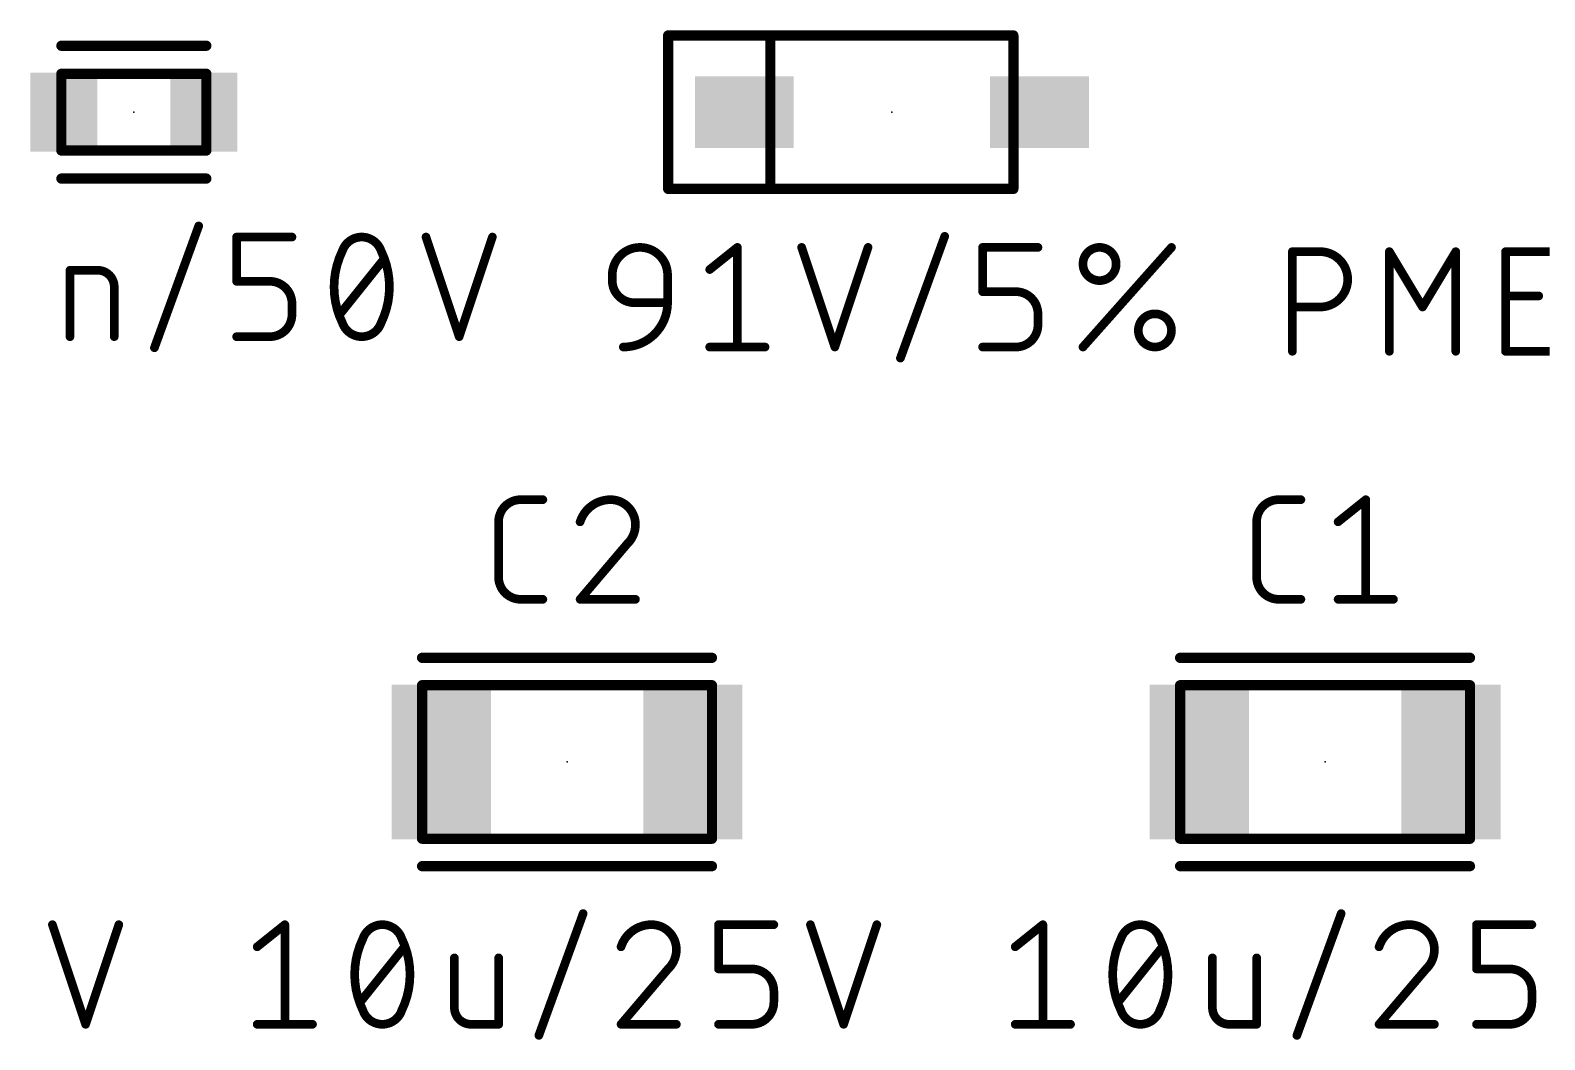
# Model space of a CAD drawing. Extents: x -104 to 160, y 0 to 118.
# Drawn here: x -62.17 to -44.41, y 91.99 to 103.83 of the extents above; entities that cross this region are included whole.
import ezdxf

# ---------------------------------------------------------------- set-up
doc = ezdxf.new("R2010")
doc.units = 0
for name, color, linetype in [('1', 12, 'CONTINUOUS'), ('21', 253, 'CONTINUOUS'), ('23', 53, 'CONTINUOUS'), ('25', 253, 'CONTINUOUS'), ('27', 253, 'CONTINUOUS'), ('51', 253, 'CONTINUOUS')]:
    doc.layers.add(name, color=color, linetype=linetype)

# ---------------------------------------------------------------- blocks, each defined once
blk = doc.blocks.new('RECT')
blk.add_solid([(-0.5, -0.5), (0.5, -0.5), (-0.5, 0.5), (0.5, 0.5)])

msp = doc.modelspace()

# ---------------------------------------------------------------- linework, layer by layer
at = {"layer": '21', "const_width": 0.12}
for points in [[(-50.645, 103.77), (-54.6941, 103.77)], [(-54.6941, 103.77), (-54.6941, 101.97)], [(-60.11, 103.6486), (-61.81, 103.6486)], [(-60.11, 102.0914), (-61.81, 102.0914)], [(-54.6941, 101.97), (-50.645, 101.97)], [(-54.18, 96.4717), (-57.58, 96.4717)], [(-45.29, 96.4717), (-48.69, 96.4717)], [(-54.18, 94.0283), (-57.58, 94.0283)], [(-45.29, 94.0283), (-48.69, 94.0283)]]:
    msp.add_lwpolyline(points, dxfattribs=at)
at = {"layer": '21', "const_width": 0.06}
for points in [[(-54.6941, 103.8, 1), (-54.6941, 103.74)], [(-54.6641, 103.77, 1), (-54.7241, 103.77)], [(-50.645, 103.74, 1), (-50.645, 103.8)], [(-61.81, 103.6786, 1), (-61.81, 103.6186)], [(-60.11, 103.6186, 1), (-60.11, 103.6786)], [(-61.81, 102.1214, 1), (-61.81, 102.0614)], [(-60.11, 102.0614, 1), (-60.11, 102.1214)], [(-54.6941, 102, 1), (-54.6941, 101.94)], [(-54.7241, 101.97, 1), (-54.6641, 101.97)], [(-50.645, 101.94, 1), (-50.645, 102)], [(-57.58, 96.5017, 1), (-57.58, 96.4417)], [(-54.18, 96.4417, 1), (-54.18, 96.5017)], [(-48.69, 96.5017, 1), (-48.69, 96.4417)], [(-45.29, 96.4417, 1), (-45.29, 96.5017)], [(-57.58, 94.0583, 1), (-57.58, 93.9983)], [(-54.18, 93.9983, 1), (-54.18, 94.0583)], [(-48.69, 94.0583, 1), (-48.69, 93.9983)], [(-45.29, 93.9983, 1), (-45.29, 94.0583)]]:
    msp.add_lwpolyline(points, format="xyb", dxfattribs=at)
at = {"layer": '23'}
for p in [(-60.96, 102.87), (-52.07, 102.87), (-55.88, 95.25), (-46.99, 95.25)]:
    msp.add_point(p, dxfattribs=at)
at = {"layer": '25'}
for points, const_width in [([(-56.4228, 98.3259, 0.4142), (-56.6825, 98.0663)], 0.1016), ([(-56.4228, 98.3513, 1), (-56.4228, 98.3005)], 0.0508), ([(-56.4228, 98.3005, 1), (-56.4228, 98.3513)], 0.0508), ([(-56.1632, 98.3005, 1), (-56.1632, 98.3513)], 0.0508), ([(-55.3696, 98.3259, 0.3252), (-55.7266, 98.0663)], 0.1016), ([(-55.0775, 98.0338, 0.4142), (-55.3696, 98.3259)], 0.1016), ([(-55.3696, 98.3513, 1), (-55.3696, 98.3005)], 0.0508), ([(-55.3696, 98.3005, 1), (-55.3696, 98.3513)], 0.0508), ([(-47.5328, 98.3259, 0.4142), (-47.7925, 98.0663)], 0.1016), ([(-47.5328, 98.3513, 1), (-47.5328, 98.3005)], 0.0508), ([(-47.5328, 98.3005, 1), (-47.5328, 98.3513)], 0.0508), ([(-47.2732, 98.3005, 1), (-47.2732, 98.3513)], 0.0508), ([(-46.4867, 98.3259, 1), (-46.5375, 98.3259)], 0.0508), ([(-46.4962, 98.3061, 1), (-46.528, 98.3457)], 0.0508), ([(-56.6571, 98.0663, 1), (-56.7079, 98.0663)], 0.0508), ([(-56.7079, 98.0663, 1), (-56.6571, 98.0663)], 0.0508), ([(-55.7508, 98.0741, 1), (-55.7025, 98.0584)], 0.0508), ([(-55.1749, 97.8066, 0.2053), (-55.0775, 98.0338)], 0.1016), ([(-55.0521, 98.0338, 1), (-55.1029, 98.0338)], 0.0508), ([(-55.1029, 98.0338, 1), (-55.0521, 98.0338)], 0.0508), ([(-47.7671, 98.0663, 1), (-47.8179, 98.0663)], 0.0508), ([(-47.8179, 98.0663, 1), (-47.7671, 98.0663)], 0.0508), ([(-46.8525, 98.0861, 1), (-46.8208, 98.0464)], 0.0508), ([(-55.1924, 97.825, 1), (-55.1574, 97.7882)], 0.0508), ([(-55.1555, 97.7902, 1), (-55.1943, 97.8231)], 0.0508), ([(-56.6825, 97.4171, 0.4142), (-56.4228, 97.1575)], 0.1016), ([(-56.6571, 97.4171, 1), (-56.7079, 97.4171)], 0.0508), ([(-56.7079, 97.4171, 1), (-56.6571, 97.4171)], 0.0508), ([(-47.7925, 97.4171, 0.4142), (-47.5328, 97.1575)], 0.1016), ([(-47.7671, 97.4171, 1), (-47.8179, 97.4171)], 0.0508), ([(-47.8179, 97.4171, 1), (-47.7671, 97.4171)], 0.0508), ([(-56.4228, 97.1829, 1), (-56.4228, 97.1321)], 0.0508), ([(-56.4228, 97.1321, 1), (-56.4228, 97.1829)], 0.0508), ([(-56.1632, 97.1321, 1), (-56.1632, 97.1829)], 0.0508), ([(-55.746, 97.174, 1), (-55.7073, 97.141)], 0.0508), ([(-55.7266, 97.1829, 1), (-55.7266, 97.1321)], 0.0508), ([(-55.0775, 97.1321, 1), (-55.0775, 97.1829)], 0.0508), ([(-47.5328, 97.1829, 1), (-47.5328, 97.1321)], 0.0508), ([(-47.5328, 97.1321, 1), (-47.5328, 97.1829)], 0.0508), ([(-47.2732, 97.1321, 1), (-47.2732, 97.1829)], 0.0508), ([(-46.8366, 97.1829, 1), (-46.8366, 97.1321)], 0.0508), ([(-46.5375, 97.1575, 1), (-46.4867, 97.1575)], 0.0508), ([(-46.1875, 97.1321, 1), (-46.1875, 97.1829)], 0.0508)]:
    msp.add_lwpolyline(points, format="xyb", dxfattribs=dict(at, const_width=const_width))
at = {"layer": '25', "const_width": 0.1016}
for points in [[(-56.4228, 98.3259), (-56.1632, 98.3259)], [(-47.5328, 98.3259), (-47.2732, 98.3259)], [(-46.8366, 98.0663), (-46.5121, 98.3259)], [(-46.5121, 98.3259), (-46.5121, 97.1575)], [(-56.6825, 97.4171), (-56.6825, 98.0663)], [(-47.7925, 97.4171), (-47.7925, 98.0663)], [(-55.1749, 97.8066), (-55.7266, 97.1575)], [(-56.1632, 97.1575), (-56.4228, 97.1575)], [(-55.7266, 97.1575), (-55.0775, 97.1575)], [(-47.2732, 97.1575), (-47.5328, 97.1575)], [(-46.8366, 97.1575), (-46.1875, 97.1575)]]:
    msp.add_lwpolyline(points, dxfattribs=at)
at = {"layer": '27', "const_width": 0.1016}
for points in [[(-60.7187, 100.1074), (-60.1994, 101.5354)], [(-59.7549, 100.8863), (-59.7549, 101.4056)], [(-59.7549, 101.4056), (-59.1058, 101.4056)], [(-57.5338, 101.4056), (-57.1444, 100.2372)], [(-57.1444, 100.2372), (-56.7549, 101.4056)], [(-51.9698, 99.986), (-51.4505, 101.414)], [(-54.2064, 101.0246), (-53.8819, 101.2842)], [(-53.8819, 101.2842), (-53.8819, 100.1158)], [(-53.1283, 101.2842), (-52.7389, 100.1158)], [(-52.7389, 100.1158), (-52.3494, 101.2842)], [(-51.006, 100.7649), (-51.006, 101.2842)], [(-51.006, 101.2842), (-50.3569, 101.2842)], [(-49.8292, 100.1158), (-48.7906, 101.2842)], [(-47.3733, 100.0658), (-47.3733, 101.2342)], [(-47.3733, 101.2342), (-47.0487, 101.2342)], [(-46.2359, 100.0658), (-46.2359, 101.2342)], [(-46.2359, 101.2342), (-45.8464, 100.5851)], [(-45.8464, 100.5851), (-45.457, 101.2342)], [(-45.457, 101.2342), (-45.457, 100.0658)], [(-44.8733, 100.0658), (-44.8733, 101.2342)], [(-44.8733, 101.2342), (-44.3541, 101.2342)], [(-61.7093, 100.2372), (-61.7093, 101.0161)], [(-61.7093, 101.0161), (-61.3847, 101.0161)], [(-58.547, 100.4968), (-58.0277, 101.146)], [(-59.3654, 100.8863), (-59.7549, 100.8863)], [(-55.3494, 100.8947), (-55.3494, 100.9596)], [(-54.7003, 100.9596), (-54.7003, 100.6351)], [(-61.19, 100.8214), (-61.19, 100.2372)], [(-50.6166, 100.7649), (-51.006, 100.7649)], [(-44.8733, 100.7149), (-44.4839, 100.7149)], [(-59.1058, 100.4968), (-59.1058, 100.6267)], [(-54.7003, 100.6351), (-55.0898, 100.6351)], [(-50.3569, 100.3754), (-50.3569, 100.5053)], [(-47.0487, 100.5851), (-47.3733, 100.5851)], [(-59.7549, 100.2372), (-59.3654, 100.2372)], [(-54.2064, 100.1158), (-53.5573, 100.1158)], [(-51.006, 100.1158), (-50.6166, 100.1158)], [(-44.3541, 100.0658), (-44.8733, 100.0658)], [(-56.2102, 92.0443), (-55.6909, 93.4723)], [(-47.3202, 92.0443), (-46.8009, 93.4723)], [(-61.9153, 93.3425), (-61.5259, 92.1741)], [(-61.5259, 92.1741), (-61.1364, 93.3425)], [(-59.5136, 93.0829), (-59.1891, 93.3425)], [(-59.1891, 93.3425), (-59.1891, 92.1741)], [(-54.1034, 92.8232), (-54.1034, 93.3425)], [(-54.1034, 93.3425), (-53.4543, 93.3425)], [(-53.0253, 93.3425), (-52.6359, 92.1741)], [(-52.6359, 92.1741), (-52.2464, 93.3425)], [(-50.6236, 93.0829), (-50.2991, 93.3425)], [(-50.2991, 93.3425), (-50.2991, 92.1741)], [(-45.2134, 92.8232), (-45.2134, 93.3425)], [(-45.2134, 93.3425), (-44.5643, 93.3425)], [(-58.3057, 92.4337), (-57.7864, 93.0829)], [(-49.4157, 92.4337), (-48.8964, 93.0829)], [(-57.2008, 92.953), (-57.2008, 92.3688)], [(-56.6815, 92.1741), (-56.6815, 92.953)], [(-48.3108, 92.953), (-48.3108, 92.3688)], [(-47.7915, 92.1741), (-47.7915, 92.953)], [(-54.6947, 92.8232), (-55.2464, 92.1741)], [(-53.7139, 92.8232), (-54.1034, 92.8232)], [(-45.8047, 92.8232), (-46.3564, 92.1741)], [(-44.8239, 92.8232), (-45.2134, 92.8232)], [(-53.4543, 92.4337), (-53.4543, 92.5636)], [(-44.5643, 92.4337), (-44.5643, 92.5636)], [(-59.5136, 92.1741), (-58.8645, 92.1741)], [(-57.0061, 92.1741), (-56.6815, 92.1741)], [(-55.2464, 92.1741), (-54.5973, 92.1741)], [(-54.1034, 92.1741), (-53.7139, 92.1741)], [(-50.6236, 92.1741), (-49.9745, 92.1741)], [(-48.1161, 92.1741), (-47.7915, 92.1741)], [(-46.3564, 92.1741), (-45.7073, 92.1741)], [(-45.2134, 92.1741), (-44.8239, 92.1741)]]:
    msp.add_lwpolyline(points, dxfattribs=at)
at = {"layer": '27'}
for points, const_width in [([(-60.1755, 101.5267, 1), (-60.2233, 101.5441)], 0.0508), ([(-59.7295, 101.4056, 1), (-59.7803, 101.4056)], 0.0508), ([(-59.7549, 101.431, 1), (-59.7549, 101.3802)], 0.0508), ([(-59.1058, 101.3802, 1), (-59.1058, 101.431)], 0.0508), ([(-58.2874, 101.4056, 0.3205), (-58.5146, 101.2433)], 0.1016), ([(-58.0602, 101.2433, 0.3205), (-58.2874, 101.4056)], 0.1016), ([(-58.2874, 101.431, 1), (-58.2874, 101.3802)], 0.0508), ([(-58.2874, 101.3802, 1), (-58.2874, 101.431)], 0.0508), ([(-57.5097, 101.4136, 1), (-57.5579, 101.3976)], 0.0508), ([(-56.7308, 101.3976, 1), (-56.779, 101.4136)], 0.0508), ([(-51.4267, 101.4053, 1), (-51.4744, 101.4227)], 0.0508), ([(-58.5145, 101.2433, 0.1139), (-58.6119, 100.8214)], 0.1016), ([(-58.5386, 101.2516, 1), (-58.4905, 101.2351)], 0.0508), ([(-58.4917, 101.2322, 1), (-58.5374, 101.2545)], 0.0508), ([(-58.0373, 101.2545, 1), (-58.083, 101.2322)], 0.0508), ([(-57.9628, 100.8214, 0.1139), (-58.0602, 101.2433)], 0.1016), ([(-58.0842, 101.2351, 1), (-58.0361, 101.2516)], 0.0508), ([(-54.7003, 100.9596, 1), (-55.3494, 100.9596)], 0.1016), ([(-53.8565, 101.2842, 1), (-53.9073, 101.2842)], 0.0508), ([(-53.866, 101.2644, 1), (-53.8977, 101.304)], 0.0508), ([(-53.1042, 101.2922, 1), (-53.1524, 101.2762)], 0.0508), ([(-52.3253, 101.2762, 1), (-52.3735, 101.2922)], 0.0508), ([(-50.9806, 101.2842, 1), (-51.0314, 101.2842)], 0.0508), ([(-51.006, 101.3096, 1), (-51.006, 101.2588)], 0.0508), ([(-50.3569, 101.2588, 1), (-50.3569, 101.3096)], 0.0508), ([(-49.4397, 101.0895, 1), (-49.8292, 101.0895)], 0.1016), ([(-48.7716, 101.2673, 1), (-48.8096, 101.3011)], 0.0508), ([(-47.3479, 101.2342, 1), (-47.3987, 101.2342)], 0.0508), ([(-47.3733, 101.2596, 1), (-47.3733, 101.2088)], 0.0508), ([(-47.0487, 100.5851, 1), (-47.0487, 101.2342)], 0.1016), ([(-47.0487, 101.2596, 1), (-47.0487, 101.2088)], 0.0508), ([(-47.0487, 101.2088, 1), (-47.0487, 101.2596)], 0.0508), ([(-46.2105, 101.2342, 1), (-46.2613, 101.2342)], 0.0508), ([(-46.2141, 101.2473, 1), (-46.2577, 101.2211)], 0.0508), ([(-45.4316, 101.2342, 1), (-45.4824, 101.2342)], 0.0508), ([(-45.4352, 101.2211, 1), (-45.4788, 101.2473)], 0.0508), ([(-44.8479, 101.2342, 1), (-44.8987, 101.2342)], 0.0508), ([(-44.8733, 101.2596, 1), (-44.8733, 101.2088)], 0.0508), ([(-61.6839, 101.0161, 1), (-61.7347, 101.0161)], 0.0508), ([(-61.7093, 101.0415, 1), (-61.7093, 100.9907)], 0.0508), ([(-61.19, 100.8214, 0.4142), (-61.3847, 101.0161)], 0.1016), ([(-61.3847, 101.0415, 1), (-61.3847, 100.9907)], 0.0508), ([(-61.3847, 100.9907, 1), (-61.3847, 101.0415)], 0.0508), ([(-58.0079, 101.1301, 1), (-58.0475, 101.1618)], 0.0508), ([(-54.2223, 101.0444, 1), (-54.1906, 101.0047)], 0.0508), ([(-49.8292, 101.0895, 1), (-49.4397, 101.0895)], 0.1016), ([(-49.8038, 101.0895, 1), (-49.8546, 101.0895)], 0.0508), ([(-49.8546, 101.0895, 1), (-49.8038, 101.0895)], 0.0508), ([(-49.4143, 101.0895, 1), (-49.4651, 101.0895)], 0.0508), ([(-49.4651, 101.0895, 1), (-49.4143, 101.0895)], 0.0508), ([(-59.7549, 100.9117, 1), (-59.7549, 100.8609)], 0.0508), ([(-59.7803, 100.8863, 1), (-59.7295, 100.8863)], 0.0508), ([(-59.1058, 100.6267, 0.4142), (-59.3654, 100.8863)], 0.1016), ([(-59.3654, 100.9117, 1), (-59.3654, 100.8609)], 0.0508), ([(-59.3654, 100.8609, 1), (-59.3654, 100.9117)], 0.0508), ([(-55.324, 100.9596, 1), (-55.3748, 100.9596)], 0.0508), ([(-55.3748, 100.9596, 1), (-55.324, 100.9596)], 0.0508), ([(-55.3494, 100.8947, 0.4142), (-55.0898, 100.6351)], 0.1016), ([(-55.324, 100.8947, 1), (-55.3748, 100.8947)], 0.0508), ([(-55.3748, 100.8947, 1), (-55.324, 100.8947)], 0.0508), ([(-54.6749, 100.9596, 1), (-54.7257, 100.9596)], 0.0508), ([(-54.7257, 100.9596, 1), (-54.6749, 100.9596)], 0.0508), ([(-61.1646, 100.8214, 1), (-61.2154, 100.8214)], 0.0508), ([(-61.2154, 100.8214, 1), (-61.1646, 100.8214)], 0.0508), ([(-58.6119, 100.8214, 0.1139), (-58.5145, 100.3995)], 0.1016), ([(-58.5865, 100.8214, 1), (-58.6373, 100.8214)], 0.0508), ([(-58.6373, 100.8214, 1), (-58.5865, 100.8214)], 0.0508), ([(-58.0602, 100.3995, 0.1139), (-57.9628, 100.8214)], 0.1016), ([(-57.9374, 100.8214, 1), (-57.9882, 100.8214)], 0.0508), ([(-57.9882, 100.8214, 1), (-57.9374, 100.8214)], 0.0508), ([(-51.006, 100.7903, 1), (-51.006, 100.7395)], 0.0508), ([(-51.0314, 100.7649, 1), (-50.9806, 100.7649)], 0.0508), ([(-50.3569, 100.5053, 0.4142), (-50.6166, 100.7649)], 0.1016), ([(-50.6166, 100.7903, 1), (-50.6166, 100.7395)], 0.0508), ([(-50.6166, 100.7395, 1), (-50.6166, 100.7903)], 0.0508), ([(-44.8733, 100.7403, 1), (-44.8733, 100.6895)], 0.0508), ([(-44.4839, 100.6895, 1), (-44.4839, 100.7403)], 0.0508), ([(-59.3654, 100.2372, 0.4142), (-59.1058, 100.4968)], 0.1016), ([(-59.0804, 100.6267, 1), (-59.1312, 100.6267)], 0.0508), ([(-59.1312, 100.6267, 1), (-59.0804, 100.6267)], 0.0508), ([(-59.0804, 100.4968, 1), (-59.1312, 100.4968)], 0.0508), ([(-58.5668, 100.5127, 1), (-58.5272, 100.481)], 0.0508), ([(-55.2196, 100.1158, 0.4142), (-54.7003, 100.6351)], 0.1016), ([(-55.0898, 100.6605, 1), (-55.0898, 100.6097)], 0.0508), ([(-55.0898, 100.6097, 1), (-55.0898, 100.6605)], 0.0508), ([(-54.6749, 100.6351, 1), (-54.7257, 100.6351)], 0.0508), ([(-54.7257, 100.6351, 1), (-54.6749, 100.6351)], 0.0508), ([(-54.7003, 100.6097, 1), (-54.7003, 100.6605)], 0.0508), ([(-50.3315, 100.5053, 1), (-50.3823, 100.5053)], 0.0508), ([(-50.3823, 100.5053, 1), (-50.3315, 100.5053)], 0.0508), ([(-48.7906, 100.3105, 1), (-49.18, 100.3105)], 0.1016), ([(-47.3733, 100.6105, 1), (-47.3733, 100.5597)], 0.0508), ([(-47.0487, 100.6105, 1), (-47.0487, 100.5597)], 0.0508), ([(-47.0487, 100.5597, 1), (-47.0487, 100.6105)], 0.0508), ([(-45.8682, 100.5982, 1), (-45.8247, 100.572)], 0.0508), ([(-45.8682, 100.572, 1), (-45.8247, 100.5982)], 0.0508), ([(-59.1312, 100.4968, 1), (-59.0804, 100.4968)], 0.0508), ([(-58.4905, 100.4077, 1), (-58.5386, 100.3912)], 0.0508), ([(-58.5145, 100.3995, 0.3205), (-58.2874, 100.2372)], 0.1016), ([(-58.5374, 100.3883, 1), (-58.4917, 100.4106)], 0.0508), ([(-58.2874, 100.2372, 0.3205), (-58.0602, 100.3995)], 0.1016), ([(-58.083, 100.4106, 1), (-58.0373, 100.3883)], 0.0508), ([(-58.0361, 100.3912, 1), (-58.0842, 100.4077)], 0.0508), ([(-50.6166, 100.1158, 0.4142), (-50.3569, 100.3754)], 0.1016), ([(-50.3315, 100.3754, 1), (-50.3823, 100.3754)], 0.0508), ([(-50.3823, 100.3754, 1), (-50.3315, 100.3754)], 0.0508), ([(-49.18, 100.3105, 1), (-48.7906, 100.3105)], 0.1016), ([(-49.1546, 100.3105, 1), (-49.2054, 100.3105)], 0.0508), ([(-48.7652, 100.3105, 1), (-48.816, 100.3105)], 0.0508), ([(-61.7347, 100.2372, 1), (-61.6839, 100.2372)], 0.0508), ([(-61.2154, 100.2372, 1), (-61.1646, 100.2372)], 0.0508), ([(-59.7549, 100.2626, 1), (-59.7549, 100.2118)], 0.0508), ([(-59.3654, 100.2626, 1), (-59.3654, 100.2118)], 0.0508), ([(-59.3654, 100.2118, 1), (-59.3654, 100.2626)], 0.0508), ([(-58.2874, 100.2626, 1), (-58.2874, 100.2118)], 0.0508), ([(-58.2874, 100.2118, 1), (-58.2874, 100.2626)], 0.0508), ([(-57.1685, 100.2452, 1), (-57.1203, 100.2292)], 0.0508), ([(-57.1685, 100.2292, 1), (-57.1203, 100.2452)], 0.0508), ([(-49.2054, 100.3105, 1), (-49.1546, 100.3105)], 0.0508), ([(-48.816, 100.3105, 1), (-48.7652, 100.3105)], 0.0508), ([(-60.7426, 100.1161, 1), (-60.6948, 100.0987)], 0.0508), ([(-55.2196, 100.1412, 1), (-55.2196, 100.0904)], 0.0508), ([(-54.2064, 100.1412, 1), (-54.2064, 100.0904)], 0.0508), ([(-53.9073, 100.1158, 1), (-53.8565, 100.1158)], 0.0508), ([(-53.5573, 100.0904, 1), (-53.5573, 100.1412)], 0.0508), ([(-52.763, 100.1238, 1), (-52.7148, 100.1078)], 0.0508), ([(-52.763, 100.1078, 1), (-52.7148, 100.1238)], 0.0508), ([(-51.9937, 99.9947, 1), (-51.9459, 99.9773)], 0.0508), ([(-51.006, 100.1412, 1), (-51.006, 100.0904)], 0.0508), ([(-50.6166, 100.1412, 1), (-50.6166, 100.0904)], 0.0508), ([(-50.6166, 100.0904, 1), (-50.6166, 100.1412)], 0.0508), ([(-49.8481, 100.1327, 1), (-49.8102, 100.0989)], 0.0508), ([(-47.3987, 100.0658, 1), (-47.3479, 100.0658)], 0.0508), ([(-46.2613, 100.0658, 1), (-46.2105, 100.0658)], 0.0508), ([(-45.4824, 100.0658, 1), (-45.4316, 100.0658)], 0.0508), ([(-44.8733, 100.0912, 1), (-44.8733, 100.0404)], 0.0508), ([(-44.8987, 100.0658, 1), (-44.8479, 100.0658)], 0.0508), ([(-55.667, 93.4636, 1), (-55.7148, 93.481)], 0.0508), ([(-46.777, 93.4636, 1), (-46.8248, 93.481)], 0.0508), ([(-61.8912, 93.3505, 1), (-61.9394, 93.3345)], 0.0508), ([(-61.1123, 93.3345, 1), (-61.1605, 93.3505)], 0.0508), ([(-59.1637, 93.3425, 1), (-59.2144, 93.3425)], 0.0508), ([(-59.1732, 93.3227, 1), (-59.2049, 93.3623)], 0.0508), ([(-58.0461, 93.3425, 0.3205), (-58.2732, 93.1802)], 0.1016), ([(-57.8189, 93.1802, 0.3205), (-58.0461, 93.3425)], 0.1016), ([(-58.0461, 93.3679, 1), (-58.0461, 93.3171)], 0.0508), ([(-58.0461, 93.3171, 1), (-58.0461, 93.3679)], 0.0508), ([(-54.8894, 93.3425, 0.3252), (-55.2464, 93.0829)], 0.1016), ([(-54.5973, 93.0504, 0.4142), (-54.8894, 93.3425)], 0.1016), ([(-54.8894, 93.3679, 1), (-54.8894, 93.3171)], 0.0508), ([(-54.8894, 93.3171, 1), (-54.8894, 93.3679)], 0.0508), ([(-54.078, 93.3425, 1), (-54.1288, 93.3425)], 0.0508), ([(-54.1034, 93.3679, 1), (-54.1034, 93.3171)], 0.0508), ([(-53.4543, 93.3171, 1), (-53.4543, 93.3679)], 0.0508), ([(-53.0012, 93.3505, 1), (-53.0494, 93.3345)], 0.0508), ([(-52.2223, 93.3345, 1), (-52.2705, 93.3505)], 0.0508), ([(-50.2737, 93.3425, 1), (-50.3244, 93.3425)], 0.0508), ([(-50.2832, 93.3227, 1), (-50.3149, 93.3623)], 0.0508), ([(-49.1561, 93.3425, 0.3205), (-49.3832, 93.1802)], 0.1016), ([(-48.9289, 93.1802, 0.3205), (-49.1561, 93.3425)], 0.1016), ([(-49.1561, 93.3679, 1), (-49.1561, 93.3171)], 0.0508), ([(-49.1561, 93.3171, 1), (-49.1561, 93.3679)], 0.0508), ([(-45.9994, 93.3425, 0.3252), (-46.3564, 93.0829)], 0.1016), ([(-45.7073, 93.0504, 0.4142), (-45.9994, 93.3425)], 0.1016), ([(-45.9994, 93.3679, 1), (-45.9994, 93.3171)], 0.0508), ([(-45.9994, 93.3171, 1), (-45.9994, 93.3679)], 0.0508), ([(-45.188, 93.3425, 1), (-45.2388, 93.3425)], 0.0508), ([(-45.2134, 93.3679, 1), (-45.2134, 93.3171)], 0.0508), ([(-44.5643, 93.3171, 1), (-44.5643, 93.3679)], 0.0508), ([(-59.5295, 93.1027, 1), (-59.4977, 93.063)], 0.0508), ([(-58.2732, 93.1802, 0.1139), (-58.3706, 92.7583)], 0.1016), ([(-58.2973, 93.1885, 1), (-58.2492, 93.172)], 0.0508), ([(-58.2504, 93.1691, 1), (-58.2961, 93.1914)], 0.0508), ([(-57.796, 93.1914, 1), (-57.8417, 93.1691)], 0.0508), ([(-57.7215, 92.7583, 0.1139), (-57.8189, 93.1802)], 0.1016), ([(-57.8429, 93.172, 1), (-57.7948, 93.1885)], 0.0508), ([(-57.7666, 93.067, 1), (-57.8062, 93.0987)], 0.0508), ([(-55.2706, 93.0907, 1), (-55.2222, 93.075)], 0.0508), ([(-54.6947, 92.8232, 0.2053), (-54.5973, 93.0504)], 0.1016), ([(-54.5719, 93.0504, 1), (-54.6227, 93.0504)], 0.0508), ([(-54.6227, 93.0504, 1), (-54.5719, 93.0504)], 0.0508), ([(-50.6395, 93.1027, 1), (-50.6077, 93.063)], 0.0508), ([(-49.3832, 93.1802, 0.1139), (-49.4806, 92.7583)], 0.1016), ([(-49.4073, 93.1885, 1), (-49.3592, 93.172)], 0.0508), ([(-49.3604, 93.1691, 1), (-49.4061, 93.1914)], 0.0508), ([(-48.906, 93.1914, 1), (-48.9517, 93.1691)], 0.0508), ([(-48.8315, 92.7583, 0.1139), (-48.9289, 93.1802)], 0.1016), ([(-48.9529, 93.172, 1), (-48.9048, 93.1885)], 0.0508), ([(-48.8766, 93.067, 1), (-48.9162, 93.0987)], 0.0508), ([(-46.3806, 93.0907, 1), (-46.3322, 93.075)], 0.0508), ([(-45.8047, 92.8232, 0.2053), (-45.7073, 93.0504)], 0.1016), ([(-45.6819, 93.0504, 1), (-45.7327, 93.0504)], 0.0508), ([(-45.7327, 93.0504, 1), (-45.6819, 93.0504)], 0.0508), ([(-57.1754, 92.953, 1), (-57.2262, 92.953)], 0.0508), ([(-56.6561, 92.953, 1), (-56.7069, 92.953)], 0.0508), ([(-48.2854, 92.953, 1), (-48.3362, 92.953)], 0.0508), ([(-47.7661, 92.953, 1), (-47.8169, 92.953)], 0.0508), ([(-58.3706, 92.7583, 0.1139), (-58.2732, 92.3364)], 0.1016), ([(-58.3452, 92.7583, 1), (-58.396, 92.7583)], 0.0508), ([(-58.396, 92.7583, 1), (-58.3452, 92.7583)], 0.0508), ([(-57.8189, 92.3364, 0.1139), (-57.7215, 92.7583)], 0.1016), ([(-57.6961, 92.7583, 1), (-57.7469, 92.7583)], 0.0508), ([(-57.7469, 92.7583, 1), (-57.6961, 92.7583)], 0.0508), ([(-54.7122, 92.8416, 1), (-54.6771, 92.8048)], 0.0508), ([(-54.6753, 92.8068, 1), (-54.714, 92.8397)], 0.0508), ([(-54.1034, 92.8486, 1), (-54.1034, 92.7978)], 0.0508), ([(-54.1288, 92.8232, 1), (-54.078, 92.8232)], 0.0508), ([(-53.4543, 92.5636, 0.4142), (-53.7139, 92.8232)], 0.1016), ([(-53.7139, 92.8486, 1), (-53.7139, 92.7978)], 0.0508), ([(-53.7139, 92.7978, 1), (-53.7139, 92.8486)], 0.0508), ([(-49.4806, 92.7583, 0.1139), (-49.3832, 92.3364)], 0.1016), ([(-49.4552, 92.7583, 1), (-49.506, 92.7583)], 0.0508), ([(-49.506, 92.7583, 1), (-49.4552, 92.7583)], 0.0508), ([(-48.9289, 92.3364, 0.1139), (-48.8315, 92.7583)], 0.1016), ([(-48.8061, 92.7583, 1), (-48.8569, 92.7583)], 0.0508), ([(-48.8569, 92.7583, 1), (-48.8061, 92.7583)], 0.0508), ([(-45.8222, 92.8416, 1), (-45.7871, 92.8048)], 0.0508), ([(-45.7853, 92.8068, 1), (-45.824, 92.8397)], 0.0508), ([(-45.2134, 92.8486, 1), (-45.2134, 92.7978)], 0.0508), ([(-45.2388, 92.8232, 1), (-45.188, 92.8232)], 0.0508), ([(-44.5643, 92.5636, 0.4142), (-44.8239, 92.8232)], 0.1016), ([(-44.8239, 92.8486, 1), (-44.8239, 92.7978)], 0.0508), ([(-44.8239, 92.7978, 1), (-44.8239, 92.8486)], 0.0508), ([(-53.4289, 92.5636, 1), (-53.4797, 92.5636)], 0.0508), ([(-53.4797, 92.5636, 1), (-53.4289, 92.5636)], 0.0508), ([(-44.5389, 92.5636, 1), (-44.5897, 92.5636)], 0.0508), ([(-44.5897, 92.5636, 1), (-44.5389, 92.5636)], 0.0508), ([(-58.3255, 92.4496, 1), (-58.2859, 92.4179)], 0.0508), ([(-58.2492, 92.3446, 1), (-58.2973, 92.3281)], 0.0508), ([(-58.2732, 92.3364, 0.3205), (-58.0461, 92.1741)], 0.1016), ([(-58.2961, 92.3252, 1), (-58.2504, 92.3475)], 0.0508), ([(-58.0461, 92.1741, 0.3205), (-57.8189, 92.3364)], 0.1016), ([(-57.8417, 92.3475, 1), (-57.796, 92.3252)], 0.0508), ([(-57.7948, 92.3281, 1), (-57.8429, 92.3446)], 0.0508), ([(-57.2008, 92.3688, 0.4142), (-57.0061, 92.1741)], 0.1016), ([(-57.1754, 92.3688, 1), (-57.2262, 92.3688)], 0.0508), ([(-57.2262, 92.3688, 1), (-57.1754, 92.3688)], 0.0508), ([(-53.7139, 92.1741, 0.4142), (-53.4543, 92.4337)], 0.1016), ([(-53.4289, 92.4337, 1), (-53.4797, 92.4337)], 0.0508), ([(-53.4797, 92.4337, 1), (-53.4289, 92.4337)], 0.0508), ([(-49.4355, 92.4496, 1), (-49.3959, 92.4179)], 0.0508), ([(-49.3592, 92.3446, 1), (-49.4073, 92.3281)], 0.0508), ([(-49.3832, 92.3364, 0.3205), (-49.1561, 92.1741)], 0.1016), ([(-49.4061, 92.3252, 1), (-49.3604, 92.3475)], 0.0508), ([(-49.1561, 92.1741, 0.3205), (-48.9289, 92.3364)], 0.1016), ([(-48.9517, 92.3475, 1), (-48.906, 92.3252)], 0.0508), ([(-48.9048, 92.3281, 1), (-48.9529, 92.3446)], 0.0508), ([(-48.3108, 92.3688, 0.4142), (-48.1161, 92.1741)], 0.1016), ([(-48.2854, 92.3688, 1), (-48.3362, 92.3688)], 0.0508), ([(-48.3362, 92.3688, 1), (-48.2854, 92.3688)], 0.0508), ([(-44.8239, 92.1741, 0.4142), (-44.5643, 92.4337)], 0.1016), ([(-44.5389, 92.4337, 1), (-44.5897, 92.4337)], 0.0508), ([(-44.5897, 92.4337, 1), (-44.5389, 92.4337)], 0.0508), ([(-61.55, 92.1821, 1), (-61.5018, 92.1661)], 0.0508), ([(-61.55, 92.1661, 1), (-61.5018, 92.1821)], 0.0508), ([(-59.5136, 92.1995, 1), (-59.5136, 92.1487)], 0.0508), ([(-59.2144, 92.1741, 1), (-59.1637, 92.1741)], 0.0508), ([(-58.8645, 92.1487, 1), (-58.8645, 92.1995)], 0.0508), ([(-58.0461, 92.1995, 1), (-58.0461, 92.1487)], 0.0508), ([(-58.0461, 92.1487, 1), (-58.0461, 92.1995)], 0.0508), ([(-57.0061, 92.1995, 1), (-57.0061, 92.1487)], 0.0508), ([(-57.0061, 92.1487, 1), (-57.0061, 92.1995)], 0.0508), ([(-56.7069, 92.1741, 1), (-56.6561, 92.1741)], 0.0508), ([(-56.6815, 92.1487, 1), (-56.6815, 92.1995)], 0.0508), ([(-55.2658, 92.1906, 1), (-55.2271, 92.1576)], 0.0508), ([(-55.2464, 92.1995, 1), (-55.2464, 92.1487)], 0.0508), ([(-54.5973, 92.1487, 1), (-54.5973, 92.1995)], 0.0508), ([(-54.1034, 92.1995, 1), (-54.1034, 92.1487)], 0.0508), ([(-53.7139, 92.1995, 1), (-53.7139, 92.1487)], 0.0508), ([(-53.7139, 92.1487, 1), (-53.7139, 92.1995)], 0.0508), ([(-52.66, 92.1821, 1), (-52.6118, 92.1661)], 0.0508), ([(-52.66, 92.1661, 1), (-52.6118, 92.1821)], 0.0508), ([(-50.6236, 92.1995, 1), (-50.6236, 92.1487)], 0.0508), ([(-50.3244, 92.1741, 1), (-50.2737, 92.1741)], 0.0508), ([(-49.9745, 92.1487, 1), (-49.9745, 92.1995)], 0.0508), ([(-49.1561, 92.1995, 1), (-49.1561, 92.1487)], 0.0508), ([(-49.1561, 92.1487, 1), (-49.1561, 92.1995)], 0.0508), ([(-48.1161, 92.1995, 1), (-48.1161, 92.1487)], 0.0508), ([(-48.1161, 92.1487, 1), (-48.1161, 92.1995)], 0.0508), ([(-47.8169, 92.1741, 1), (-47.7661, 92.1741)], 0.0508), ([(-47.7915, 92.1487, 1), (-47.7915, 92.1995)], 0.0508), ([(-46.3758, 92.1906, 1), (-46.3371, 92.1576)], 0.0508), ([(-46.3564, 92.1995, 1), (-46.3564, 92.1487)], 0.0508), ([(-45.7073, 92.1487, 1), (-45.7073, 92.1995)], 0.0508), ([(-45.2134, 92.1995, 1), (-45.2134, 92.1487)], 0.0508), ([(-44.8239, 92.1995, 1), (-44.8239, 92.1487)], 0.0508), ([(-44.8239, 92.1487, 1), (-44.8239, 92.1995)], 0.0508), ([(-56.2341, 92.053, 1), (-56.1863, 92.0356)], 0.0508), ([(-47.3441, 92.053, 1), (-47.2963, 92.0356)], 0.0508)]:
    msp.add_lwpolyline(points, format="xyb", dxfattribs=dict(at, const_width=const_width))
at = {"layer": '51', "const_width": 0.12}
for points in [[(-53.495, 101.97), (-53.495, 103.77)], [(-53.495, 103.77), (-50.645, 103.77)], [(-50.645, 103.77), (-50.645, 101.97)], [(-61.81, 102.42), (-61.81, 103.32)], [(-61.81, 103.32), (-60.11, 103.32)], [(-60.11, 103.32), (-60.11, 102.42)], [(-60.11, 102.42), (-61.81, 102.42)], [(-50.645, 101.97), (-53.495, 101.97)], [(-57.58, 94.35), (-57.58, 96.15)], [(-57.58, 96.15), (-54.18, 96.15)], [(-54.18, 96.15), (-54.18, 94.35)], [(-48.69, 94.35), (-48.69, 96.15)], [(-48.69, 96.15), (-45.29, 96.15)], [(-45.29, 96.15), (-45.29, 94.35)], [(-54.18, 94.35), (-57.58, 94.35)], [(-45.29, 94.35), (-48.69, 94.35)]]:
    msp.add_lwpolyline(points, dxfattribs=at)
at = {"layer": '51', "const_width": 0.06}
for points in [[(-53.465, 103.77, 1), (-53.525, 103.77)], [(-53.495, 103.8, 1), (-53.495, 103.74)], [(-50.615, 103.77, 1), (-50.675, 103.77)], [(-50.645, 103.74, 1), (-50.645, 103.8)], [(-61.78, 103.32, 1), (-61.84, 103.32)], [(-61.81, 103.35, 1), (-61.81, 103.29)], [(-60.08, 103.32, 1), (-60.14, 103.32)], [(-60.11, 103.29, 1), (-60.11, 103.35)], [(-61.81, 102.45, 1), (-61.81, 102.39)], [(-60.11, 102.39, 1), (-60.11, 102.45)], [(-61.84, 102.42, 1), (-61.78, 102.42)], [(-60.14, 102.42, 1), (-60.08, 102.42)], [(-53.495, 102, 1), (-53.495, 101.94)], [(-53.525, 101.97, 1), (-53.465, 101.97)], [(-50.675, 101.97, 1), (-50.615, 101.97)], [(-50.645, 101.94, 1), (-50.645, 102)], [(-57.55, 96.15, 1), (-57.61, 96.15)], [(-57.58, 96.18, 1), (-57.58, 96.12)], [(-54.15, 96.15, 1), (-54.21, 96.15)], [(-54.18, 96.12, 1), (-54.18, 96.18)], [(-48.66, 96.15, 1), (-48.72, 96.15)], [(-48.69, 96.18, 1), (-48.69, 96.12)], [(-45.26, 96.15, 1), (-45.32, 96.15)], [(-45.29, 96.12, 1), (-45.29, 96.18)], [(-57.58, 94.38, 1), (-57.58, 94.32)], [(-57.61, 94.35, 1), (-57.55, 94.35)], [(-54.21, 94.35, 1), (-54.15, 94.35)], [(-54.18, 94.32, 1), (-54.18, 94.38)], [(-48.69, 94.38, 1), (-48.69, 94.32)], [(-48.72, 94.35, 1), (-48.66, 94.35)], [(-45.32, 94.35, 1), (-45.26, 94.35)], [(-45.29, 94.32, 1), (-45.29, 94.38)]]:
    msp.add_lwpolyline(points, format="xyb", dxfattribs=at)

# ---------------------------------------------------------------- block references
at = {"layer": '1'}
for p, xscale, yscale in [((-61.7806, 102.87), 0.788, 0.9291), ((-60.1394, 102.87), 0.788, 0.9291), ((-53.8007, 102.87), 1.1587, 0.8391), ((-50.3393, 102.87), 1.1587, 0.8391), ((-57.3554, 95.25), 1.1646, 1.8153), ((-54.4046, 95.25), 1.1646, 1.8153), ((-48.4654, 95.25), 1.1646, 1.8153), ((-45.5146, 95.25), 1.1646, 1.8153)]:
    msp.add_blockref('RECT', p, dxfattribs=dict(at, xscale=xscale, yscale=yscale))

doc.saveas('drawing.dxf')
